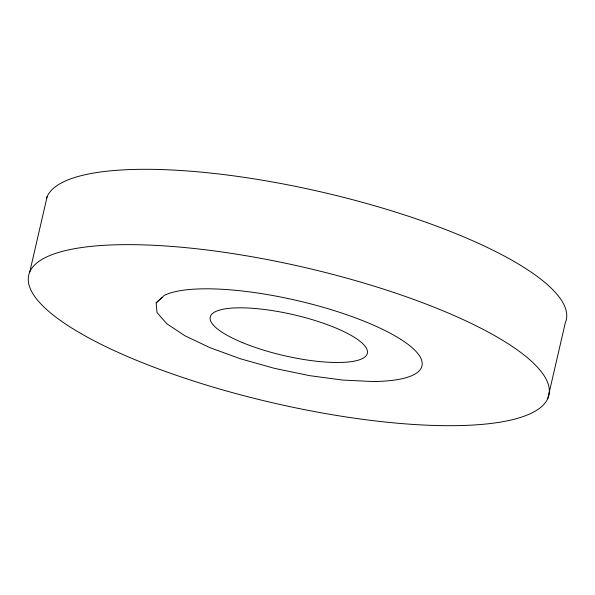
<?xml version="1.0" encoding="UTF-8"?>
<svg xmlns="http://www.w3.org/2000/svg" width="595" height="595" viewBox="0 0 595 595"><rect width="100%" height="100%" fill="white"/><g stroke="black" fill="none" stroke-linecap="round" stroke-linejoin="round"><path stroke-width="0.89" d="M29.75 271.997L47.139 196.662M547.861 398.338A266.924 69.533 13 0 0 183.416 247.423A266.924 69.533 13 0 0 135.139 359.744A266.924 69.533 13 0 0 547.861 398.338L565.25 323.003A266.924 69.533 13 0 0 330.865 194.208A266.924 69.533 13 0 0 46.529 198.291M156.165 302.825L164.384 295.328A136.664 35.603 13 0 1 367.479 322.579A136.664 35.603 13 0 1 372.5 381.514L342.765 380.093L309.348 375.609L274.533 368.364L240.692 358.867L210.124 347.748L184.926 335.773L166.801 323.754L156.991 312.516L156.165 302.825L161.989 297.515M242.396 342.586A80.608 20.996 13 0 0 367.041 354.241A80.608 20.996 13 0 0 256.981 308.664A80.608 20.996 13 0 0 242.396 342.586"/></g></svg>
